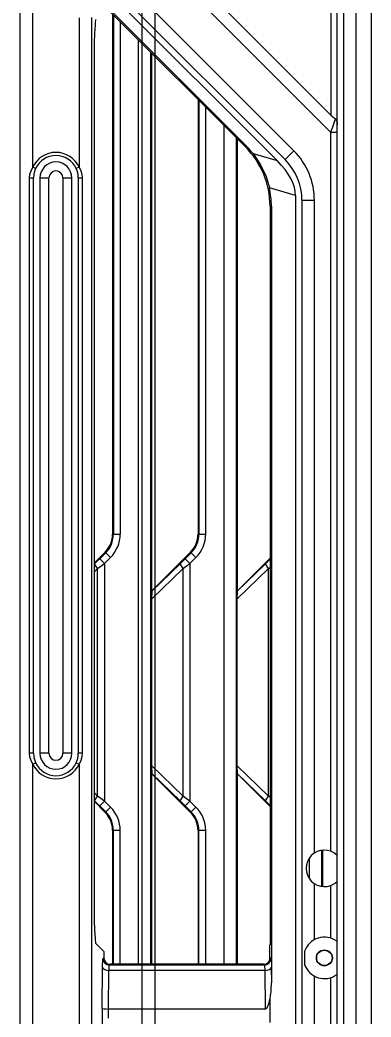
# Model space of a CAD drawing. Header units: millimetres. Extents: x -3132 to 28633, y 682 to 5849.
# Drawn here: x 23500.3 to 23555.2, y 2589.5 to 2745.4 of the extents above; entities that cross this region are included whole.
import ezdxf

# ---------------------------------------------------------------- set-up
doc = ezdxf.new("R2010")
doc.units = ezdxf.units.MM

# ---------------------------------------------------------------- blocks, each defined once
blk = doc.blocks.new('rtjg')
at = {"linetype": 'Continuous'}
for p, q in [((18731.37, 2031.98), (18731.37, 2495.64)), ((18733.7, 2496.98), (18733.7, 2030.64)), ((18729.37, 2494.41), (18729.37, 2033.21)), ((18727.42, 2493.33), (18727.42, 2408.65)), ((18728.42, 2407.14), (18728.42, 2492.79)), ((18693.28, 2442.8), (18727.42, 2408.65)), ((18727.37, 2405.97), (18692.62, 2440.71)), ((18692.62, 2432.05), (18721.62, 2403.05)), ((18678.76, 2431.12), (18678.76, 2096.5)), ((18680.76, 2400.49), (18680.76, 2431.12)), ((18720.25, 2401.68), (18692.57, 2429.36)), ((18693.08, 2427.44), (18718.99, 2401.53)), ((18690.02, 2103.73), (18690.02, 2423.89)), ((18714.08, 2403.61), (18692.68, 2425.01)), ((18693.14, 2424.86), (18714.23, 2403.76)), ((18693.26, 2424.43), (18693.26, 2343.11)), ((18693.4, 2424.29), (18693.4, 2343.11)), ((18688.02, 2423.86), (18688.02, 2400.49)), ((18694.45, 2423.24), (18694.45, 2343.11)), ((18697.27, 2420.42), (18697.27, 2275.81)), ((18699.26, 2275.81), (18699.26, 2418.43)), ((18699.41, 2334.22), (18699.41, 2418.29)), ((18690.35, 2416.54), (18690.35, 2286.08)), ((18706.63, 2411.06), (18706.63, 2343.11)), ((18706.77, 2410.92), (18706.77, 2343.11)), ((18707.82, 2343.11), (18707.82, 2409.87)), ((18710.64, 2407.05), (18710.64, 2275.81)), ((18727.64, 2406.75), (18727.37, 2405.97)), ((18727.86, 2407.4), (18727.64, 2406.75)), ((18728.39, 2407.24), (18728.4, 2407.35)), ((18728.42, 2407.27), (18728.42, 2407.14)), ((18728.42, 2407.27), (18728.42, 2407.14)), ((18727.37, 2405.97), (18728.37, 2405.97)), ((18727.37, 2405.97), (18727.37, 2293.48)), ((18728.37, 2121.65), (18728.37, 2405.97)), ((18712.63, 2275.81), (18712.63, 2405.06)), ((18712.78, 2334.22), (18712.78, 2404.92)), ((18714.23, 2403.76), (18714.08, 2403.61)), ((18715.24, 2402.63), (18718.99, 2401.53)), ((18721.62, 2403.05), (18720.25, 2401.68)), ((18680.49, 2399.95), (18680.76, 2400.49)), ((18681.21, 2400.28), (18680.76, 2400.49)), ((18688.02, 2400.49), (18687.57, 2400.28)), ((18688.02, 2400.49), (18688.29, 2399.95)), ((18680.27, 2398.81), (18680.32, 2399.38)), ((18680.32, 2399.38), (18680.49, 2399.95)), ((18680.93, 2399.33), (18680.89, 2398.81)), ((18681.21, 2400.28), (18681.05, 2399.87)), ((18687.71, 2399.91), (18687.57, 2400.28)), ((18687.89, 2398.81), (18687.86, 2399.29)), ((18688.29, 2399.95), (18688.46, 2399.38)), ((18688.46, 2399.38), (18688.51, 2398.81)), ((18680.27, 2398.81), (18680.89, 2398.81)), ((18680.27, 2308.81), (18680.27, 2398.81)), ((18680.89, 2308.81), (18680.89, 2398.81)), ((18681.89, 2398.81), (18683.3, 2398.81)), ((18681.89, 2398.81), (18681.89, 2308.81)), ((18683.3, 2308.81), (18683.3, 2398.81)), ((18685.47, 2398.81), (18686.89, 2398.81)), ((18685.47, 2398.81), (18685.47, 2308.81)), ((18686.89, 2308.81), (18686.89, 2398.81)), ((18687.89, 2398.81), (18688.51, 2398.81)), ((18687.89, 2398.81), (18687.89, 2308.81)), ((18688.51, 2398.81), (18688.51, 2308.81)), ((18721.89, 2396.04), (18717.79, 2397.24)), ((18721.89, 2396.04), (18721.89, 2131.58)), ((18717.89, 2394.42), (18718.1, 2394.42)), ((18717.89, 2394.42), (18717.89, 2278.83)), ((18718.1, 2394.42), (18718.1, 2272.9)), ((18722.89, 2395.32), (18724.83, 2395.32)), ((18722.89, 2395.32), (18722.89, 2132.3)), ((18724.83, 2293.19), (18724.83, 2395.32)), ((18693.26, 2343.11), (18694.45, 2343.11)), ((18706.63, 2343.11), (18707.82, 2343.11)), ((18692.09, 2340.28), (18690.35, 2338.54)), ((18692.19, 2340.18), (18691.24, 2339.23)), ((18692.93, 2339.44), (18692.09, 2340.28)), ((18705.46, 2340.28), (18699.41, 2334.22)), ((18705.56, 2340.18), (18704.61, 2339.23)), ((18706.3, 2339.44), (18705.46, 2340.28)), ((18690.91, 2337.71), (18690.45, 2338.46)), ((18691.24, 2339.23), (18691.98, 2338.49)), ((18691.98, 2338.49), (18692.93, 2339.44)), ((18691.98, 2338.49), (18691.98, 2301.34)), ((18703.82, 2338.46), (18699.39, 2334.19)), ((18704.28, 2337.71), (18703.82, 2338.46)), ((18704.61, 2339.23), (18705.35, 2338.49)), ((18705.35, 2338.49), (18706.3, 2339.44)), ((18705.35, 2338.49), (18705.35, 2301.34)), ((18717.19, 2338.46), (18712.76, 2334.19)), ((18717.89, 2339.33), (18712.78, 2334.22)), ((18717.65, 2337.71), (18717.19, 2338.46)), ((18690.35, 2337.17), (18690.91, 2337.71)), ((18690.91, 2302.12), (18690.91, 2337.71)), ((18699.32, 2332.92), (18704.28, 2337.71)), ((18704.28, 2302.12), (18704.28, 2337.71)), ((18712.69, 2332.92), (18717.65, 2337.71)), ((18717.65, 2337.71), (18717.89, 2337.88)), ((18717.65, 2302.12), (18717.65, 2337.71)), ((18699.39, 2334.19), (18699.32, 2332.92)), ((18699.41, 2334.22), (18699.39, 2334.19)), ((18712.76, 2334.19), (18712.69, 2332.92)), ((18712.78, 2334.22), (18712.76, 2334.19)), ((18699.32, 2332.92), (18699.32, 2306.91)), ((18712.69, 2332.92), (18712.69, 2306.91)), ((18680.89, 2308.81), (18680.27, 2308.81)), ((18680.32, 2308.23), (18680.27, 2308.81)), ((18680.89, 2308.81), (18680.92, 2308.33)), ((18683.3, 2308.81), (18681.89, 2308.81)), ((18686.89, 2308.81), (18685.47, 2308.81)), ((18687.85, 2308.29), (18687.89, 2308.81)), ((18688.51, 2308.81), (18687.89, 2308.81)), ((18688.51, 2308.81), (18688.46, 2308.24)), ((18680.49, 2307.67), (18680.32, 2308.23)), ((18680.76, 2307.13), (18680.49, 2307.67)), ((18680.76, 2307.13), (18681.21, 2307.34)), ((18680.76, 2220.49), (18680.76, 2307.13)), ((18681.07, 2307.71), (18681.21, 2307.34)), ((18687.57, 2307.34), (18687.72, 2307.75)), ((18687.57, 2307.34), (18688.02, 2307.13)), ((18688.29, 2307.67), (18688.02, 2307.13)), ((18688.02, 2307.13), (18688.02, 2220.49)), ((18688.46, 2308.24), (18688.29, 2307.67)), ((18704.28, 2302.12), (18699.32, 2306.91)), ((18699.32, 2306.91), (18699.39, 2305.64)), ((18717.65, 2302.12), (18712.69, 2306.91)), ((18712.69, 2306.91), (18712.76, 2305.64)), ((18699.4, 2305.64), (18703.82, 2301.37)), ((18699.41, 2305.62), (18705.46, 2299.55)), ((18699.41, 2275.81), (18699.41, 2305.62)), ((18712.77, 2305.64), (18717.19, 2301.37)), ((18712.78, 2305.62), (18717.89, 2300.5)), ((18712.78, 2275.81), (18712.78, 2305.62)), ((18690.91, 2302.12), (18690.35, 2302.66)), ((18690.35, 2301.3), (18692.09, 2299.55)), ((18690.45, 2301.37), (18690.91, 2302.12)), ((18691.98, 2301.34), (18691.24, 2300.6)), ((18692.93, 2300.39), (18691.98, 2301.34)), ((18703.82, 2301.37), (18704.28, 2302.12)), ((18705.35, 2301.34), (18704.61, 2300.6)), ((18706.3, 2300.39), (18705.35, 2301.34)), ((18717.19, 2301.37), (18717.65, 2302.12)), ((18717.89, 2301.95), (18717.65, 2302.12)), ((18692.19, 2299.65), (18691.24, 2300.6)), ((18692.09, 2299.55), (18692.93, 2300.39)), ((18705.56, 2299.65), (18704.61, 2300.6)), ((18705.46, 2299.55), (18706.3, 2300.39)), ((18694.45, 2296.73), (18693.26, 2296.73)), ((18693.26, 2296.73), (18693.26, 2275.81)), ((18693.4, 2275.81), (18693.4, 2296.73)), ((18694.45, 2275.81), (18694.45, 2296.73)), ((18707.82, 2296.73), (18706.63, 2296.73)), ((18706.63, 2296.73), (18706.63, 2275.81)), ((18706.77, 2275.81), (18706.77, 2296.73)), ((18707.82, 2275.81), (18707.82, 2296.73)), ((18726, 2288.02), (18726, 2293.6)), ((18726.15, 2288), (18726.15, 2293.62)), ((18728.32, 2292.9), (18728.32, 2288.72)), ((18724.01, 2292.35), (18724.01, 2289.27)), ((18724.83, 2279.66), (18724.83, 2288.43)), ((18727.37, 2288.13), (18727.37, 2279.91)), ((18690.6, 2279.1), (18691.89, 2277.81)), ((18728.32, 2279.42), (18728.32, 2274.2)), ((18691.89, 2277.81), (18691.89, 2276.8)), ((18717.82, 2277.74), (18717.86, 2277.84)), ((18717.82, 2277.74), (18717.82, 2276.46)), ((18723.31, 2275.78), (18723.31, 2277.84)), ((18691.7, 2275.38), (18691.75, 2276.67)), ((18691.89, 2276.8), (18691.75, 2276.67)), ((18692.76, 2275.68), (18692.89, 2275.81)), ((18716.89, 2275.81), (18692.89, 2275.81)), ((18716.89, 2275.81), (18717.02, 2275.68)), ((18718.03, 2276.67), (18717.89, 2276.8)), ((18691.65, 2268.91), (18691.7, 2275.38)), ((18692.64, 2268.81), (18692.69, 2274.83)), ((18717.09, 2274.83), (18692.69, 2274.83)), ((18692.7, 2274.83), (18692.74, 2275.68)), ((18717.04, 2275.68), (18692.74, 2275.68)), ((18717.04, 2275.68), (18717.08, 2274.83)), ((18717.09, 2274.83), (18717.14, 2268.81)), ((18718.08, 2275.38), (18718.1, 2272.9)), ((18724.83, 2253.66), (18724.83, 2273.96)), ((18727.37, 2273.71), (18727.37, 2253.91)), ((18717.89, 2266.71), (18717.89, 2270.52)), ((18691.65, 2268.91), (18691.65, 2266.42)), ((18717.14, 2268.81), (18692.64, 2268.81)), ((18692.64, 2267.39), (18692.64, 2268.81))]:
    blk.add_line(p, q, dxfattribs=at)
for points in [[(18690.51, 2422.72), (18690.44, 2421.45), (18690.39, 2419.99), (18690.36, 2418.31), (18690.35, 2416.54)], [(18690.6, 2423.59), (18690.57, 2423.47), (18690.54, 2423.18), (18690.51, 2422.72)], [(18727.42, 2408.65), (18727.67, 2408.42), (18727.9, 2408.21), (18728.1, 2408.04)], [(18728.1, 2408.04), (18728.02, 2407.84), (18727.86, 2407.4)], [(18728.1, 2408.04), (18728.29, 2407.82), (18728.31, 2407.78)], [(18728.31, 2407.78), (18728.39, 2407.52), (18728.42, 2407.27)], [(18728.37, 2405.97), (18728.37, 2406.5), (18728.38, 2406.94), (18728.39, 2407.24)], [(18715.24, 2402.63), (18716.42, 2400.86), (18717.26, 2399.04), (18717.79, 2397.24)], [(18691.24, 2339.23), (18690.97, 2338.96), (18690.71, 2338.71), (18690.45, 2338.46)], [(18690.91, 2337.71), (18691.26, 2337.96), (18691.62, 2338.22), (18691.98, 2338.49)], [(18704.61, 2339.23), (18704.34, 2338.96), (18704.08, 2338.71), (18703.82, 2338.46)], [(18704.28, 2337.71), (18704.63, 2337.96), (18704.99, 2338.22), (18705.35, 2338.49)], [(18717.89, 2339.14), (18717.71, 2338.96), (18717.45, 2338.71), (18717.19, 2338.46)], [(18699.4, 2305.61), (18699.4, 2305.62), (18699.4, 2305.63), (18699.4, 2305.64)], [(18712.77, 2305.61), (18712.77, 2305.62), (18712.77, 2305.63), (18712.77, 2305.64)], [(18690.45, 2301.37), (18690.71, 2301.13), (18690.97, 2300.87), (18691.24, 2300.6)], [(18691.98, 2301.34), (18691.62, 2301.61), (18691.26, 2301.87), (18690.91, 2302.12)], [(18703.82, 2301.37), (18704.08, 2301.13), (18704.34, 2300.87), (18704.61, 2300.6)], [(18705.35, 2301.34), (18704.99, 2301.61), (18704.63, 2301.87), (18704.28, 2302.12)], [(18717.19, 2301.37), (18717.45, 2301.13), (18717.71, 2300.87), (18717.89, 2300.69)], [(18690.35, 2286.08), (18690.36, 2284.36), (18690.39, 2282.66), (18690.45, 2281.13), (18690.52, 2279.85)], [(18691.75, 2276.67), (18691.83, 2276.29), (18692.05, 2275.97), (18692.37, 2275.76), (18692.76, 2275.68)], [(18717.02, 2275.68), (18717.4, 2275.75), (18717.72, 2275.96), (18717.94, 2276.28), (18718.03, 2276.67)], [(18691.7, 2275.38), (18691.79, 2275.17), (18692.02, 2274.99), (18692.35, 2274.87), (18692.7, 2274.83)], [(18717.08, 2274.83), (18717.43, 2274.87), (18717.76, 2274.99), (18717.99, 2275.17), (18718.08, 2275.38)], [(18717.14, 2268.81), (18717.22, 2268.82), (18717.29, 2268.87), (18717.36, 2268.94), (18717.43, 2269.02), (18717.49, 2269.13), (18717.55, 2269.25), (18717.6, 2269.38), (18717.66, 2269.53), (18717.71, 2269.69), (18717.76, 2269.87), (18717.8, 2270.07), (18717.85, 2270.28), (18717.89, 2270.52)], [(18691.65, 2268.91), (18691.73, 2268.88), (18691.95, 2268.84), (18692.27, 2268.82), (18692.64, 2268.81)]]:
    blk.add_lwpolyline(points, dxfattribs=at)
for radius in [1.25, 1.2]:
    blk.add_circle((18726.39, 2276.81), radius, dxfattribs=at)
for centre, radius, start, end in [((18704.89, 2394.42), 13, 0, 45), ((18684.39, 2398.81), 4, 24.7657, 155.2343), ((18684.39, 2398.81), 3.5, 24.7657, 155.2343), ((18713.89, 2395.32), 10.94, 0, 45), ((18684.39, 2398.81), 2.5, 0, 180), ((18713.89, 2395.32), 9, 0, 45), ((18684.39, 2398.81), 3.5, 162.3621, 171.4345), ((18684.39, 2398.81), 1.09, 0, 180), ((18684.39, 2398.81), 3.5, 7.9367, 18.3488), ((18689.26, 2343.11), 4, 314.9993, 0), ((18689.26, 2343.11), 4.13, 315, 0), ((18689.26, 2343.11), 5.19, 315, 360), ((18702.63, 2343.11), 4, 314.9993, 0), ((18702.63, 2343.11), 4.13, 315, 0), ((18702.63, 2343.11), 5.19, 315, 360), ((18684.39, 2308.81), 2.5, 180, 0), ((18684.39, 2308.81), 1.09, 180, 0), ((18684.39, 2308.81), 4, 204.7657, 335.2343), ((18684.39, 2308.81), 3.5, 187.9367, 198.3488), ((18684.39, 2308.81), 3.5, 204.7657, 335.2343), ((18684.39, 2308.81), 3.5, 342.3621, 351.4345), ((18689.26, 2296.73), 4, 0, 45.0007), ((18689.26, 2296.73), 4.13, 0, 45), ((18689.26, 2296.73), 5.19, 0, 45), ((18702.63, 2296.73), 4, 0, 45.0007), ((18702.63, 2296.73), 4.13, 0, 45), ((18702.63, 2296.73), 5.19, 0, 45), ((18726.39, 2290.81), 2.85, 47.2148, 312.7852), ((18726.39, 2276.81), 3.25, 53.4409, 161.5738), ((18726.39, 2276.81), 3.25, 198.4262, 306.5591)]:
    blk.add_arc(centre, radius, start, end, dxfattribs=at)
for centre, major_axis, ratio, start_param, end_param in [((18705.2, 2394.73), (9.03, 9.03), 0.99939, -0.119311, 0), ((18701.76, 2400.76), (19.96, -5.85), 0.432615, 0.126038, 0.669232), ((18705.12, 2394.42), (12.99, 0), 0.999848, 0, 0.219114), ((18690.6, 2287.59), (-0.01, 8.49), 0.024678, 2.718464, 3.11689), ((18717.85, 2278.83), (0, 0.996), 0.034921, -3.054326, -1.570796), ((18692.89, 2276.81), (0.705, 0.705), 0.998783, 2.356803, 3.926382), ((18716.89, 2276.81), (-0.705, 0.705), 0.998783, -3.926382, -3.664758), ((18716.89, 2276.81), (0.705, -0.705), 0.998783, -0.523165, 0), ((18716.89, 2276.81), (-0.705, 0.705), 0.998783, -3.141593, -2.712854), ((18716.89, 2276.81), (0.705, -0.705), 0.998783, 0.428739, 0.784789), ((18717.09, 2275.43), (-0.49, 5.38), 0.165033, -2.735538, -2.074997)]:
    blk.add_ellipse(centre, major_axis=major_axis, ratio=ratio, start_param=start_param, end_param=end_param, dxfattribs=at)
blk = doc.blocks.new('*U107')
blk.add_blockref('rtjg', (-18489.39, -2267.31))
blk = doc.blocks.new('*U108')
at = {"color": 0, "linetype": 'ByBlock', "lineweight": -2, "transparency": 16777216}
blk.add_blockref('*U107', (0, 0), dxfattribs=at)
blk = doc.blocks.new('hfnv')
at = {"color": 114, "linetype": 'Continuous', "true_color": 0x139b48}
for p, q in [((20749.48, 6507.59), (20749.48, 7504.59)), ((20751.48, 7504.59), (20751.48, 6507.59))]:
    blk.add_line(p, q, dxfattribs=at)
blk = doc.blocks.new('*U116')
blk.add_blockref('hfnv', (-20547.98, -7013.09))
blk = doc.blocks.new('*U117')
at = {"color": 0, "linetype": 'ByBlock', "lineweight": -2, "transparency": 16777216}
blk.add_blockref('*U116', (0, 0), dxfattribs=at)

msp = doc.modelspace()

# ---------------------------------------------------------------- block references
for name, p in [('*U117', (23317.901, 2592.128)), ('*U108', (23310.901, 2589.228))]:
    msp.add_blockref(name, p)

doc.saveas('drawing.dxf')
